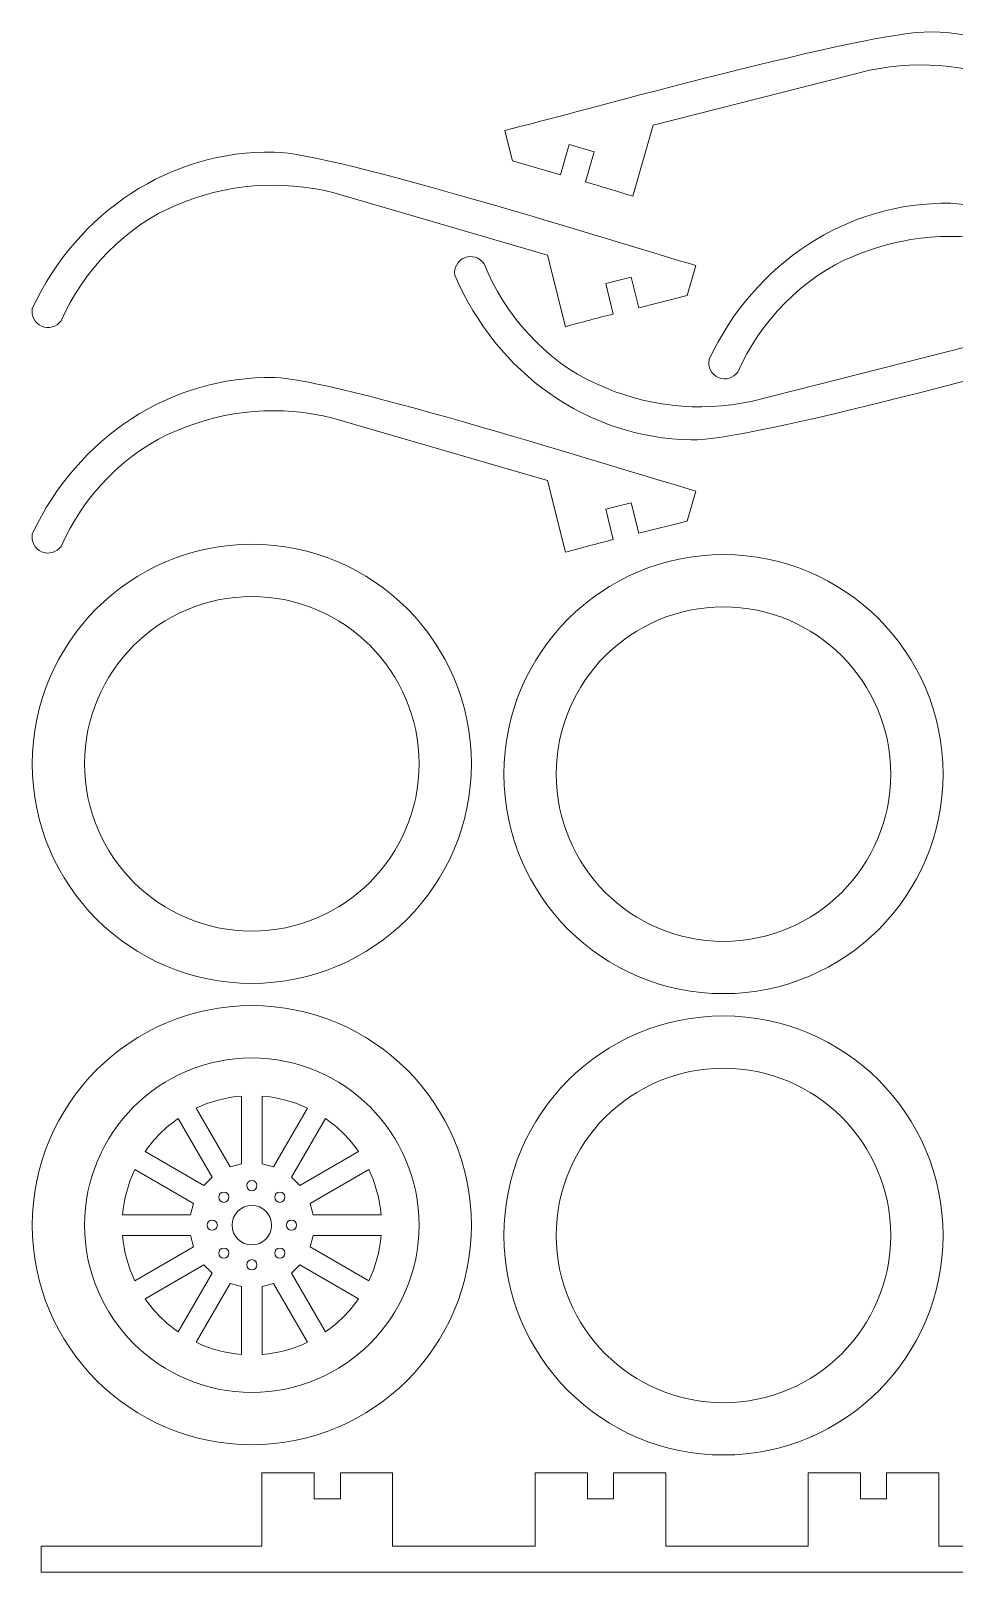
# Model space of a CAD drawing. Header units: centimetres. Extents: x -58 to 45, y -38 to 28.
# Drawn here: x -0.96 to 8.04, y 12.94 to 27.97 of the extents above; entities that cross this region are included whole.
import ezdxf

# ---------------------------------------------------------------- set-up
doc = ezdxf.new("R2010")
doc.units = ezdxf.units.CM
doc.header["$MEASUREMENT"] = 0

msp = doc.modelspace()

# ---------------------------------------------------------------- linework, layer by layer
at = {"color": 250, "lineweight": 9}
for points, knots in [([(7.22343, 27.58758), (7.22343, 27.58758), (5.10974, 27.05164), (5.10974, 27.05164), (5.10974, 27.05164), (5.10974, 27.05164), (4.91122, 26.3593), (4.91122, 26.3593), (4.91122, 26.3593), (4.7528, 26.40947), (4.59817, 26.45646), (4.44895, 26.49925), (4.44895, 26.49925), (4.44895, 26.49925), (4.53328, 26.79337), (4.53328, 26.79337), (4.53328, 26.79337), (4.53328, 26.79337), (4.28818, 26.86366), (4.28818, 26.86366), (4.28818, 26.86366), (4.28818, 26.86366), (4.20384, 26.56953), (4.20384, 26.56953), (4.20384, 26.56953), (4.20384, 26.56953), (3.73666, 26.70349), (3.73666, 26.70349), (3.73666, 26.70349), (3.73666, 26.70349), (3.66146, 27.00009), (3.66146, 27.00009), (3.66146, 27.00009), (4.38746, 27.18417), (7.21563, 27.97288), (7.81104, 27.96249), (7.81104, 27.96249), (8.82155, 27.94486), (9.70394, 27.31393), (10.11421, 26.35675), (10.11421, 26.35675), (10.12611, 26.28402), (10.08567, 26.21283), (10.0171, 26.18582), (10.0171, 26.18582), (9.94853, 26.15882), (9.8704, 26.18329), (9.82951, 26.24461), (9.82951, 26.24461), (9.63709, 26.73316), (9.22527, 27.20207), (8.739, 27.41346), (8.739, 27.41346), (8.2666, 27.63622), (7.73403, 27.69741), (7.22343, 27.58758)], [0, 0, 0, 0, 0.06666667, 0.06666667, 0.06666667, 0.06666667, 0.13333333, 0.13333333, 0.13333333, 0.13333333, 0.2, 0.2, 0.2, 0.2, 0.26666667, 0.26666667, 0.26666667, 0.26666667, 0.33333333, 0.33333333, 0.33333333, 0.33333333, 0.4, 0.4, 0.4, 0.4, 0.46666667, 0.46666667, 0.46666667, 0.46666667, 0.53333333, 0.53333333, 0.53333333, 0.53333333, 0.6, 0.6, 0.6, 0.6, 0.66666667, 0.66666667, 0.66666667, 0.66666667, 0.73333333, 0.73333333, 0.73333333, 0.73333333, 0.8, 0.8, 0.8, 0.8, 0.86666667, 0.86666667, 0.86666667, 0.86666667, 1, 1, 1, 1]), ([(1.9853, 26.39522), (1.9853, 26.39522), (4.07899, 25.78585), (4.07899, 25.78585), (4.07899, 25.78585), (4.07899, 25.78585), (4.25323, 25.087), (4.25323, 25.087), (4.25323, 25.087), (4.41331, 25.13161), (4.56948, 25.17317), (4.72011, 25.21073), (4.72011, 25.21073), (4.72011, 25.21073), (4.64608, 25.50762), (4.64608, 25.50762), (4.64608, 25.50762), (4.64608, 25.50762), (4.89349, 25.56931), (4.89349, 25.56931), (4.89349, 25.56931), (4.89349, 25.56931), (4.96751, 25.27241), (4.96751, 25.27241), (4.96751, 25.27241), (4.96751, 25.27241), (5.43909, 25.38999), (5.43909, 25.38999), (5.43909, 25.38999), (5.43909, 25.38999), (5.52459, 25.68378), (5.52459, 25.68378), (5.52459, 25.68378), (4.80546, 25.89309), (2.00654, 26.78002), (1.41113, 26.79042), (1.41113, 26.79042), (0.40062, 26.80807), (-0.50326, 26.20832), (-0.94668, 25.26603), (-0.94668, 25.26603), (-0.96111, 25.19376), (-0.92318, 25.1212), (-0.8556, 25.09182), (-0.8556, 25.09182), (-0.78801, 25.06244), (-0.70908, 25.08417), (-0.66607, 25.14402), (-0.66607, 25.14402), (-0.45671, 25.62557), (-0.02878, 26.07982), (0.46458, 26.27411), (0.46458, 26.27411), (0.94446, 26.48025), (1.47884, 26.52281), (1.9853, 26.39522)], [0, 0, 0, 0, 0.06666667, 0.06666667, 0.06666667, 0.06666667, 0.13333333, 0.13333333, 0.13333333, 0.13333333, 0.2, 0.2, 0.2, 0.2, 0.26666667, 0.26666667, 0.26666667, 0.26666667, 0.33333333, 0.33333333, 0.33333333, 0.33333333, 0.4, 0.4, 0.4, 0.4, 0.46666667, 0.46666667, 0.46666667, 0.46666667, 0.53333333, 0.53333333, 0.53333333, 0.53333333, 0.6, 0.6, 0.6, 0.6, 0.66666667, 0.66666667, 0.66666667, 0.66666667, 0.73333333, 0.73333333, 0.73333333, 0.73333333, 0.8, 0.8, 0.8, 0.8, 0.86666667, 0.86666667, 0.86666667, 0.86666667, 1, 1, 1, 1]), ([(8.58529, 25.89523), (8.58529, 25.89523), (10.67899, 25.28586), (10.67899, 25.28586), (10.67899, 25.28586), (10.67899, 25.28586), (10.85323, 24.58701), (10.85323, 24.58701), (10.85323, 24.58701), (11.0133, 24.63162), (11.16948, 24.67318), (11.32011, 24.71074), (11.32011, 24.71074), (11.32011, 24.71074), (11.24608, 25.00763), (11.24608, 25.00763), (11.24608, 25.00763), (11.24608, 25.00763), (11.49349, 25.06932), (11.49349, 25.06932), (11.49349, 25.06932), (11.49349, 25.06932), (11.56751, 24.77242), (11.56751, 24.77242), (11.56751, 24.77242), (11.56751, 24.77242), (12.03908, 24.89), (12.03908, 24.89), (12.03908, 24.89), (12.03908, 24.89), (12.12459, 25.18379), (12.12459, 25.18379), (12.12459, 25.18379), (11.40545, 25.3931), (8.60653, 26.28003), (8.01112, 26.29043), (8.01112, 26.29043), (7.00062, 26.30808), (6.09674, 25.70833), (5.65332, 24.76604), (5.65332, 24.76604), (5.63888, 24.69377), (5.67681, 24.62121), (5.7444, 24.59183), (5.7444, 24.59183), (5.81199, 24.56245), (5.89092, 24.58418), (5.93393, 24.64403), (5.93393, 24.64403), (6.14328, 25.12557), (6.57122, 25.57983), (7.06457, 25.77412), (7.06457, 25.77412), (7.54446, 25.98026), (8.07883, 26.02282), (8.58529, 25.89523)], [0, 0, 0, 0, 0.06666667, 0.06666667, 0.06666667, 0.06666667, 0.13333333, 0.13333333, 0.13333333, 0.13333333, 0.2, 0.2, 0.2, 0.2, 0.26666667, 0.26666667, 0.26666667, 0.26666667, 0.33333333, 0.33333333, 0.33333333, 0.33333333, 0.4, 0.4, 0.4, 0.4, 0.46666667, 0.46666667, 0.46666667, 0.46666667, 0.53333333, 0.53333333, 0.53333333, 0.53333333, 0.6, 0.6, 0.6, 0.6, 0.66666667, 0.66666667, 0.66666667, 0.66666667, 0.73333333, 0.73333333, 0.73333333, 0.73333333, 0.8, 0.8, 0.8, 0.8, 0.86666667, 0.86666667, 0.86666667, 0.86666667, 1, 1, 1, 1]), ([(6.06545, 24.35827), (6.06545, 24.35827), (8.17913, 24.89421), (8.17913, 24.89421), (8.17913, 24.89421), (8.17913, 24.89421), (8.37766, 25.58655), (8.37766, 25.58655), (8.37766, 25.58655), (8.53608, 25.53638), (8.69071, 25.48939), (8.83993, 25.4466), (8.83993, 25.4466), (8.83993, 25.4466), (8.75559, 25.15248), (8.75559, 25.15248), (8.75559, 25.15248), (8.75559, 25.15248), (9.0007, 25.08219), (9.0007, 25.08219), (9.0007, 25.08219), (9.0007, 25.08219), (9.08503, 25.37632), (9.08503, 25.37632), (9.08503, 25.37632), (9.08503, 25.37632), (9.55222, 25.24236), (9.55222, 25.24236), (9.55222, 25.24236), (9.55222, 25.24236), (9.62742, 24.94576), (9.62742, 24.94576), (9.62742, 24.94576), (8.90141, 24.76168), (6.07325, 23.97297), (5.47784, 23.98336), (5.47784, 23.98336), (4.46733, 24.00099), (3.58493, 24.63192), (3.17467, 25.5891), (3.17467, 25.5891), (3.16276, 25.66183), (3.2032, 25.73302), (3.27177, 25.76003), (3.27177, 25.76003), (3.34034, 25.78703), (3.41847, 25.76256), (3.45937, 25.70124), (3.45937, 25.70124), (3.65179, 25.21269), (4.06361, 24.74378), (4.54988, 24.53239), (4.54988, 24.53239), (5.02228, 24.30963), (5.55485, 24.24844), (6.06545, 24.35827)], [0, 0, 0, 0, 0.06666667, 0.06666667, 0.06666667, 0.06666667, 0.13333333, 0.13333333, 0.13333333, 0.13333333, 0.2, 0.2, 0.2, 0.2, 0.26666667, 0.26666667, 0.26666667, 0.26666667, 0.33333333, 0.33333333, 0.33333333, 0.33333333, 0.4, 0.4, 0.4, 0.4, 0.46666667, 0.46666667, 0.46666667, 0.46666667, 0.53333333, 0.53333333, 0.53333333, 0.53333333, 0.6, 0.6, 0.6, 0.6, 0.66666667, 0.66666667, 0.66666667, 0.66666667, 0.73333333, 0.73333333, 0.73333333, 0.73333333, 0.8, 0.8, 0.8, 0.8, 0.86666667, 0.86666667, 0.86666667, 0.86666667, 1, 1, 1, 1]), ([(1.98529, 24.19523), (1.98529, 24.19523), (4.07899, 23.58586), (4.07899, 23.58586), (4.07899, 23.58586), (4.07899, 23.58586), (4.25323, 22.88701), (4.25323, 22.88701), (4.25323, 22.88701), (4.4133, 22.93162), (4.56948, 22.97318), (4.72011, 23.01074), (4.72011, 23.01074), (4.72011, 23.01074), (4.64608, 23.30763), (4.64608, 23.30763), (4.64608, 23.30763), (4.64608, 23.30763), (4.89349, 23.36932), (4.89349, 23.36932), (4.89349, 23.36932), (4.89349, 23.36932), (4.96751, 23.07242), (4.96751, 23.07242), (4.96751, 23.07242), (4.96751, 23.07242), (5.43908, 23.19), (5.43908, 23.19), (5.43908, 23.19), (5.43908, 23.19), (5.52459, 23.48379), (5.52459, 23.48379), (5.52459, 23.48379), (4.80545, 23.6931), (2.00653, 24.58003), (1.41112, 24.59043), (1.41112, 24.59043), (0.40062, 24.60808), (-0.50326, 24.00833), (-0.94668, 23.06604), (-0.94668, 23.06604), (-0.96112, 22.99377), (-0.92319, 22.92121), (-0.8556, 22.89183), (-0.8556, 22.89183), (-0.78801, 22.86245), (-0.70908, 22.88418), (-0.66607, 22.94403), (-0.66607, 22.94403), (-0.45672, 23.42557), (-0.02878, 23.87983), (0.46457, 24.07412), (0.46457, 24.07412), (0.94446, 24.28026), (1.47883, 24.32282), (1.98529, 24.19523)], [0, 0, 0, 0, 0.06666667, 0.06666667, 0.06666667, 0.06666667, 0.13333333, 0.13333333, 0.13333333, 0.13333333, 0.2, 0.2, 0.2, 0.2, 0.26666667, 0.26666667, 0.26666667, 0.26666667, 0.33333333, 0.33333333, 0.33333333, 0.33333333, 0.4, 0.4, 0.4, 0.4, 0.46666667, 0.46666667, 0.46666667, 0.46666667, 0.53333333, 0.53333333, 0.53333333, 0.53333333, 0.6, 0.6, 0.6, 0.6, 0.66666667, 0.66666667, 0.66666667, 0.66666667, 0.73333333, 0.73333333, 0.73333333, 0.73333333, 0.8, 0.8, 0.8, 0.8, 0.86666667, 0.86666667, 0.86666667, 0.86666667, 1, 1, 1, 1]), ([(-0.94692, 20.82293), (-0.94692, 22.00557), (0.0118, 22.96429), (1.19444, 22.96429), (1.19444, 22.96429), (2.37708, 22.96429), (3.3358, 22.00557), (3.3358, 20.82293), (3.3358, 20.82293), (3.3358, 19.64029), (2.37708, 18.68157), (1.19444, 18.68157), (1.19444, 18.68157), (0.0118, 18.68157), (-0.94692, 19.64029), (-0.94692, 20.82293)], [0, 0, 0, 0, 0.2, 0.2, 0.2, 0.2, 0.4, 0.4, 0.4, 0.4, 0.6, 0.6, 0.6, 0.6, 1, 1, 1, 1]), ([(3.65308, 20.72293), (3.65308, 21.90557), (4.6118, 22.86429), (5.79444, 22.86429), (5.79444, 22.86429), (6.97708, 22.86429), (7.9358, 21.90557), (7.9358, 20.72293), (7.9358, 20.72293), (7.9358, 19.54029), (6.97708, 18.58157), (5.79444, 18.58157), (5.79444, 18.58157), (4.6118, 18.58157), (3.65308, 19.54029), (3.65308, 20.72293)], [0, 0, 0, 0, 0.2, 0.2, 0.2, 0.2, 0.4, 0.4, 0.4, 0.4, 0.6, 0.6, 0.6, 0.6, 1, 1, 1, 1]), ([(-0.43708, 20.82293), (-0.43708, 21.72399), (0.29338, 22.45445), (1.19444, 22.45445), (1.19444, 22.45445), (2.0955, 22.45445), (2.82596, 21.72399), (2.82596, 20.82293), (2.82596, 20.82293), (2.82596, 19.92187), (2.0955, 19.19141), (1.19444, 19.19141), (1.19444, 19.19141), (0.29338, 19.19141), (-0.43708, 19.92187), (-0.43708, 20.82293)], [0, 0, 0, 0, 0.2, 0.2, 0.2, 0.2, 0.4, 0.4, 0.4, 0.4, 0.6, 0.6, 0.6, 0.6, 1, 1, 1, 1]), ([(4.16292, 20.72293), (4.16292, 21.62399), (4.89338, 22.35445), (5.79444, 22.35445), (5.79444, 22.35445), (6.6955, 22.35445), (7.42596, 21.62399), (7.42596, 20.72293), (7.42596, 20.72293), (7.42596, 19.82187), (6.6955, 19.09141), (5.79444, 19.09141), (5.79444, 19.09141), (4.89338, 19.09141), (4.16292, 19.82187), (4.16292, 20.72293)], [0, 0, 0, 0, 0.2, 0.2, 0.2, 0.2, 0.4, 0.4, 0.4, 0.4, 0.6, 0.6, 0.6, 0.6, 1, 1, 1, 1]), ([(-0.94692, 16.32293), (-0.94692, 17.50557), (0.0118, 18.46429), (1.19444, 18.46429), (1.19444, 18.46429), (2.37708, 18.46429), (3.3358, 17.50557), (3.3358, 16.32293), (3.3358, 16.32293), (3.3358, 15.14029), (2.37708, 14.18157), (1.19444, 14.18157), (1.19444, 14.18157), (0.0118, 14.18157), (-0.94692, 15.14029), (-0.94692, 16.32293)], [0, 0, 0, 0, 0.2, 0.2, 0.2, 0.2, 0.4, 0.4, 0.4, 0.4, 0.6, 0.6, 0.6, 0.6, 1, 1, 1, 1]), ([(3.65308, 16.22293), (3.65308, 17.40557), (4.6118, 18.36429), (5.79444, 18.36429), (5.79444, 18.36429), (6.97708, 18.36429), (7.9358, 17.40557), (7.9358, 16.22293), (7.9358, 16.22293), (7.9358, 15.04029), (6.97708, 14.08157), (5.79444, 14.08157), (5.79444, 14.08157), (4.6118, 14.08157), (3.65308, 15.04029), (3.65308, 16.22293)], [0, 0, 0, 0, 0.2, 0.2, 0.2, 0.2, 0.4, 0.4, 0.4, 0.4, 0.6, 0.6, 0.6, 0.6, 1, 1, 1, 1]), ([(4.16292, 16.22293), (4.16292, 17.12399), (4.89338, 17.85445), (5.79444, 17.85445), (5.79444, 17.85445), (6.6955, 17.85445), (7.42596, 17.12399), (7.42596, 16.22293), (7.42596, 16.22293), (7.42596, 15.32187), (6.6955, 14.59141), (5.79444, 14.59141), (5.79444, 14.59141), (4.89338, 14.59141), (4.16292, 15.32187), (4.16292, 16.22293)], [0, 0, 0, 0, 0.2, 0.2, 0.2, 0.2, 0.4, 0.4, 0.4, 0.4, 0.6, 0.6, 0.6, 0.6, 1, 1, 1, 1]), ([(1.09247, 17.58287), (0.93612, 17.57039), (0.78779, 17.52945), (0.65266, 17.46525), (0.65266, 17.46525), (0.65266, 17.46525), (0.98355, 16.89213), (0.98355, 16.89213), (0.98355, 16.89213), (0.98355, 16.89213), (1.09247, 16.92132), (1.09247, 16.92132), (1.09247, 16.92132), (1.09247, 16.92132), (1.09247, 17.58287), (1.09247, 17.58287)], [0, 0, 0, 0, 0.2, 0.2, 0.2, 0.2, 0.4, 0.4, 0.4, 0.4, 0.6, 0.6, 0.6, 0.6, 1, 1, 1, 1]), ([(1.73621, 17.46525), (1.60108, 17.52945), (1.45276, 17.57039), (1.29641, 17.58287), (1.29641, 17.58287), (1.29641, 17.58287), (1.29641, 16.92132), (1.29641, 16.92132), (1.29641, 16.92132), (1.29641, 16.92132), (1.40532, 16.89213), (1.40532, 16.89213), (1.40532, 16.89213), (1.40532, 16.89213), (1.73621, 17.46525), (1.73621, 17.46525)], [0, 0, 0, 0, 0.2, 0.2, 0.2, 0.2, 0.4, 0.4, 0.4, 0.4, 0.6, 0.6, 0.6, 0.6, 1, 1, 1, 1]), ([(0.47613, 17.36312), (0.35041, 17.27614), (0.24122, 17.16695), (0.15424, 17.04123), (0.15424, 17.04123), (0.15424, 17.04123), (0.7272, 16.71044), (0.7272, 16.71044), (0.7272, 16.71044), (0.7272, 16.71044), (0.80693, 16.79017), (0.80693, 16.79017), (0.80693, 16.79017), (0.80693, 16.79017), (0.47613, 17.36312), (0.47613, 17.36312)], [0, 0, 0, 0, 0.2, 0.2, 0.2, 0.2, 0.4, 0.4, 0.4, 0.4, 0.6, 0.6, 0.6, 0.6, 1, 1, 1, 1]), ([(1.91274, 17.36312), (1.91274, 17.36312), (1.58194, 16.79017), (1.58194, 16.79017), (1.58194, 16.79017), (1.58194, 16.79017), (1.66167, 16.71044), (1.66167, 16.71044), (1.66167, 16.71044), (1.66167, 16.71044), (2.23463, 17.04123), (2.23463, 17.04123), (2.23463, 17.04123), (2.14765, 17.16695), (2.03846, 17.27614), (1.91274, 17.36312)], [0, 0, 0, 0, 0.2, 0.2, 0.2, 0.2, 0.4, 0.4, 0.4, 0.4, 0.6, 0.6, 0.6, 0.6, 1, 1, 1, 1]), ([(0.62523, 16.53382), (0.62523, 16.53382), (0.05212, 16.86471), (0.05212, 16.86471), (0.05212, 16.86471), (-0.01208, 16.72958), (-0.05302, 16.58125), (-0.0655, 16.4249), (-0.0655, 16.4249), (-0.0655, 16.4249), (0.59604, 16.4249), (0.59604, 16.4249), (0.59604, 16.4249), (0.59604, 16.4249), (0.62523, 16.53382), (0.62523, 16.53382)], [0, 0, 0, 0, 0.2, 0.2, 0.2, 0.2, 0.4, 0.4, 0.4, 0.4, 0.6, 0.6, 0.6, 0.6, 1, 1, 1, 1]), ([(2.33676, 16.86471), (2.33676, 16.86471), (1.76365, 16.53382), (1.76365, 16.53382), (1.76365, 16.53382), (1.76365, 16.53382), (1.79283, 16.4249), (1.79283, 16.4249), (1.79283, 16.4249), (1.79283, 16.4249), (2.45438, 16.4249), (2.45438, 16.4249), (2.45438, 16.4249), (2.4419, 16.58125), (2.40096, 16.72958), (2.33676, 16.86471)], [0, 0, 0, 0, 0.2, 0.2, 0.2, 0.2, 0.4, 0.4, 0.4, 0.4, 0.6, 0.6, 0.6, 0.6, 1, 1, 1, 1]), ([(1.00144, 16.32293), (1.00144, 16.42951), (1.08786, 16.51593), (1.19444, 16.51593), (1.19444, 16.51593), (1.30102, 16.51593), (1.38744, 16.42951), (1.38744, 16.32293), (1.38744, 16.32293), (1.38744, 16.21635), (1.30102, 16.12993), (1.19444, 16.12993), (1.19444, 16.12993), (1.08786, 16.12993), (1.00144, 16.21635), (1.00144, 16.32293)], [0, 0, 0, 0, 0.2, 0.2, 0.2, 0.2, 0.4, 0.4, 0.4, 0.4, 0.6, 0.6, 0.6, 0.6, 1, 1, 1, 1]), ([(0.59604, 16.22096), (0.59604, 16.22096), (-0.0655, 16.22096), (-0.0655, 16.22096), (-0.0655, 16.22096), (-0.05302, 16.06461), (-0.01208, 15.91628), (0.05212, 15.78115), (0.05212, 15.78115), (0.05212, 15.78115), (0.62523, 16.11204), (0.62523, 16.11204), (0.62523, 16.11204), (0.62523, 16.11204), (0.59604, 16.22096), (0.59604, 16.22096)], [0, 0, 0, 0, 0.2, 0.2, 0.2, 0.2, 0.4, 0.4, 0.4, 0.4, 0.6, 0.6, 0.6, 0.6, 1, 1, 1, 1]), ([(2.45438, 16.22096), (2.45438, 16.22096), (1.79283, 16.22096), (1.79283, 16.22096), (1.79283, 16.22096), (1.79283, 16.22096), (1.76365, 16.11204), (1.76365, 16.11204), (1.76365, 16.11204), (1.76365, 16.11204), (2.33676, 15.78115), (2.33676, 15.78115), (2.33676, 15.78115), (2.40096, 15.91628), (2.4419, 16.06461), (2.45438, 16.22096)], [0, 0, 0, 0, 0.2, 0.2, 0.2, 0.2, 0.4, 0.4, 0.4, 0.4, 0.6, 0.6, 0.6, 0.6, 1, 1, 1, 1]), ([(0.7272, 15.93543), (0.7272, 15.93543), (0.15424, 15.60463), (0.15424, 15.60463), (0.15424, 15.60463), (0.24123, 15.47891), (0.35041, 15.36972), (0.47613, 15.28274), (0.47613, 15.28274), (0.47613, 15.28274), (0.80693, 15.85569), (0.80693, 15.85569), (0.80693, 15.85569), (0.80693, 15.85569), (0.7272, 15.93543), (0.7272, 15.93543)], [0, 0, 0, 0, 0.2, 0.2, 0.2, 0.2, 0.4, 0.4, 0.4, 0.4, 0.6, 0.6, 0.6, 0.6, 1, 1, 1, 1]), ([(2.23463, 15.60463), (2.23463, 15.60463), (1.66167, 15.93543), (1.66167, 15.93543), (1.66167, 15.93543), (1.66167, 15.93543), (1.58194, 15.85569), (1.58194, 15.85569), (1.58194, 15.85569), (1.58194, 15.85569), (1.91274, 15.28274), (1.91274, 15.28274), (1.91274, 15.28274), (2.03846, 15.36972), (2.14765, 15.47891), (2.23463, 15.60463)], [0, 0, 0, 0, 0.2, 0.2, 0.2, 0.2, 0.4, 0.4, 0.4, 0.4, 0.6, 0.6, 0.6, 0.6, 1, 1, 1, 1]), ([(0.98355, 15.75372), (0.98355, 15.75372), (0.65266, 15.18061), (0.65266, 15.18061), (0.65266, 15.18061), (0.78779, 15.11641), (0.93612, 15.07547), (1.09247, 15.06299), (1.09247, 15.06299), (1.09247, 15.06299), (1.09247, 15.72454), (1.09247, 15.72454), (1.09247, 15.72454), (1.09247, 15.72454), (0.98355, 15.75372), (0.98355, 15.75372)], [0, 0, 0, 0, 0.2, 0.2, 0.2, 0.2, 0.4, 0.4, 0.4, 0.4, 0.6, 0.6, 0.6, 0.6, 1, 1, 1, 1]), ([(1.40532, 15.75372), (1.40532, 15.75372), (1.29641, 15.72454), (1.29641, 15.72454), (1.29641, 15.72454), (1.29641, 15.72454), (1.29641, 15.06299), (1.29641, 15.06299), (1.29641, 15.06299), (1.45276, 15.07547), (1.60109, 15.11641), (1.73622, 15.18061), (1.73622, 15.18061), (1.73622, 15.18061), (1.40532, 15.75372), (1.40532, 15.75372)], [0, 0, 0, 0, 0.2, 0.2, 0.2, 0.2, 0.4, 0.4, 0.4, 0.4, 0.6, 0.6, 0.6, 0.6, 1, 1, 1, 1])]:
    msp.add_open_spline(points, degree=3, knots=knots, dxfattribs=at)
at = {"color": 140, "lineweight": 9}
for points in [[(-0.43708, 16.32293), (-0.43708, 17.22399), (0.29338, 17.95445), (1.19444, 17.95445), (1.19444, 17.95445), (2.0955, 17.95445), (2.82596, 17.22399), (2.82596, 16.32293), (2.82596, 16.32293), (2.82596, 15.42187), (2.0955, 14.69141), (1.19444, 14.69141), (1.19444, 14.69141), (0.29338, 14.69141), (-0.43708, 15.42187), (-0.43708, 16.32293)], [(1.19444, 16.75893), (1.22205, 16.75893), (1.24444, 16.73654), (1.24444, 16.70893), (1.24444, 16.70893), (1.24445, 16.68132), (1.22205, 16.65893), (1.19444, 16.65893), (1.19444, 16.65893), (1.16683, 16.65893), (1.14443, 16.68132), (1.14444, 16.70893), (1.14444, 16.70893), (1.14444, 16.73654), (1.16683, 16.75893), (1.19444, 16.75893)], [(0.88614, 16.63123), (0.90566, 16.65075), (0.93733, 16.65075), (0.95685, 16.63123), (0.95685, 16.63123), (0.97638, 16.61171), (0.97638, 16.58004), (0.95685, 16.56052), (0.95685, 16.56052), (0.93733, 16.54099), (0.90566, 16.54099), (0.88614, 16.56052), (0.88614, 16.56052), (0.86662, 16.58004), (0.86662, 16.61171), (0.88614, 16.63123)], [(1.50274, 16.63123), (1.52226, 16.61171), (1.52226, 16.58004), (1.50274, 16.56052), (1.50274, 16.56052), (1.48322, 16.54099), (1.45155, 16.54099), (1.43203, 16.56052), (1.43203, 16.56052), (1.4125, 16.58004), (1.4125, 16.61171), (1.43203, 16.63123), (1.43203, 16.63123), (1.45155, 16.65075), (1.48322, 16.65075), (1.50274, 16.63123)], [(0.75844, 16.32293), (0.75844, 16.35054), (0.78083, 16.37293), (0.80844, 16.37293), (0.80844, 16.37293), (0.83605, 16.37293), (0.85844, 16.35054), (0.85844, 16.32293), (0.85844, 16.32293), (0.85844, 16.29532), (0.83605, 16.27293), (0.80844, 16.27293), (0.80844, 16.27293), (0.78083, 16.27293), (0.75844, 16.29532), (0.75844, 16.32293)], [(1.63044, 16.32293), (1.63044, 16.29532), (1.60805, 16.27293), (1.58044, 16.27293), (1.58044, 16.27293), (1.55283, 16.27292), (1.53044, 16.29532), (1.53044, 16.32293), (1.53044, 16.32293), (1.53044, 16.35054), (1.55283, 16.37294), (1.58044, 16.37293), (1.58044, 16.37293), (1.60805, 16.37293), (1.63044, 16.35054), (1.63044, 16.32293)], [(0.88614, 16.01463), (0.86662, 16.03415), (0.86662, 16.06582), (0.88614, 16.08534), (0.88614, 16.08534), (0.90566, 16.10487), (0.93733, 16.10487), (0.95685, 16.08534), (0.95685, 16.08534), (0.97638, 16.06582), (0.97638, 16.03415), (0.95685, 16.01463), (0.95685, 16.01463), (0.93733, 15.99511), (0.90566, 15.99511), (0.88614, 16.01463)], [(1.50274, 16.01463), (1.48322, 15.99511), (1.45155, 15.99511), (1.43203, 16.01463), (1.43203, 16.01463), (1.4125, 16.03415), (1.4125, 16.06582), (1.43203, 16.08534), (1.43203, 16.08534), (1.45155, 16.10487), (1.48322, 16.10487), (1.50274, 16.08534), (1.50274, 16.08534), (1.52226, 16.06582), (1.52226, 16.03415), (1.50274, 16.01463)], [(1.19444, 15.88693), (1.16683, 15.88693), (1.14444, 15.90932), (1.14444, 15.93693), (1.14444, 15.93693), (1.14443, 15.96454), (1.16683, 15.98693), (1.19444, 15.98693), (1.19444, 15.98693), (1.22205, 15.98693), (1.24445, 15.96454), (1.24444, 15.93693), (1.24444, 15.93693), (1.24444, 15.90932), (1.22205, 15.88693), (1.19444, 15.88693)]]:
    msp.add_open_spline(points, degree=3, knots=[0, 0, 0, 0, 0.2, 0.2, 0.2, 0.2, 0.4, 0.4, 0.4, 0.4, 0.6, 0.6, 0.6, 0.6, 1, 1, 1, 1], dxfattribs=at)
at = {"lineweight": 9}
msp.add_open_spline([(7.38586, 13.65236), (7.38586, 13.65236), (7.13094, 13.65236), (7.13094, 13.65236), (7.13094, 13.65236), (7.13094, 13.65236), (7.13094, 13.90729), (7.13094, 13.90729), (7.13094, 13.90729), (7.13094, 13.90729), (6.62109, 13.90729), (6.62109, 13.90729), (6.62109, 13.90729), (6.62109, 13.90729), (6.62109, 13.1935), (6.62109, 13.1935), (6.62109, 13.1935), (6.62109, 13.1935), (5.23175, 13.1935), (5.23175, 13.1935), (5.23175, 13.1935), (5.23175, 13.1935), (5.23175, 13.90729), (5.23175, 13.90729), (5.23175, 13.90729), (5.23175, 13.90729), (4.72191, 13.90729), (4.72191, 13.90729), (4.72191, 13.90729), (4.72191, 13.90729), (4.72191, 13.65236), (4.72191, 13.65236), (4.72191, 13.65236), (4.72191, 13.65236), (4.46698, 13.65236), (4.46698, 13.65236), (4.46698, 13.65236), (4.46698, 13.65236), (4.46698, 13.90729), (4.46698, 13.90729), (4.46698, 13.90729), (4.46698, 13.90729), (3.95714, 13.90729), (3.95714, 13.90729), (3.95714, 13.90729), (3.95714, 13.90729), (3.95714, 13.1935), (3.95714, 13.1935), (3.95714, 13.1935), (3.95714, 13.1935), (2.5678, 13.1935), (2.5678, 13.1935), (2.5678, 13.1935), (2.5678, 13.1935), (2.5678, 13.90729), (2.5678, 13.90729), (2.5678, 13.90729), (2.5678, 13.90729), (2.05795, 13.90729), (2.05795, 13.90729), (2.05795, 13.90729), (2.05795, 13.90729), (2.05795, 13.65236), (2.05795, 13.65236), (2.05795, 13.65236), (2.05795, 13.65236), (1.80303, 13.65236), (1.80303, 13.65236), (1.80303, 13.65236), (1.80303, 13.65236), (1.80303, 13.90729), (1.80303, 13.90729), (1.80303, 13.90729), (1.80303, 13.90729), (1.29318, 13.90729), (1.29318, 13.90729), (1.29318, 13.90729), (1.29318, 13.90729), (1.29318, 13.1935), (1.29318, 13.1935), (1.29318, 13.1935), (1.29318, 13.1935), (-0.86092, 13.1935), (-0.86092, 13.1935), (-0.86092, 13.1935), (-0.86092, 13.1935), (-0.86092, 12.93858), (-0.86092, 12.93858), (-0.86092, 12.93858), (-0.86092, 12.93858), (10.04981, 12.93858), (10.04981, 12.93858), (10.04981, 12.93858), (10.04981, 12.93858), (10.04981, 13.1935), (10.04981, 13.1935), (10.04981, 13.1935), (10.04981, 13.1935), (7.89571, 13.1935), (7.89571, 13.1935), (7.89571, 13.1935), (7.89571, 13.1935), (7.89571, 13.90729), (7.89571, 13.90729), (7.89571, 13.90729), (7.89571, 13.90729), (7.38586, 13.90729), (7.38586, 13.90729), (7.38586, 13.90729), (7.38586, 13.90729), (7.38586, 13.65236), (7.38586, 13.65236)], degree=3, knots=[0, 0, 0, 0, 0.03448276, 0.03448276, 0.03448276, 0.03448276, 0.06896552, 0.06896552, 0.06896552, 0.06896552, 0.10344828, 0.10344828, 0.10344828, 0.10344828, 0.13793103, 0.13793103, 0.13793103, 0.13793103, 0.17241379, 0.17241379, 0.17241379, 0.17241379, 0.20689655, 0.20689655, 0.20689655, 0.20689655, 0.24137931, 0.24137931, 0.24137931, 0.24137931, 0.27586207, 0.27586207, 0.27586207, 0.27586207, 0.31034483, 0.31034483, 0.31034483, 0.31034483, 0.34482759, 0.34482759, 0.34482759, 0.34482759, 0.37931034, 0.37931034, 0.37931034, 0.37931034, 0.4137931, 0.4137931, 0.4137931, 0.4137931, 0.44827586, 0.44827586, 0.44827586, 0.44827586, 0.48275862, 0.48275862, 0.48275862, 0.48275862, 0.51724138, 0.51724138, 0.51724138, 0.51724138, 0.55172414, 0.55172414, 0.55172414, 0.55172414, 0.5862069, 0.5862069, 0.5862069, 0.5862069, 0.62068966, 0.62068966, 0.62068966, 0.62068966, 0.65517241, 0.65517241, 0.65517241, 0.65517241, 0.68965517, 0.68965517, 0.68965517, 0.68965517, 0.72413793, 0.72413793, 0.72413793, 0.72413793, 0.75862069, 0.75862069, 0.75862069, 0.75862069, 0.79310345, 0.79310345, 0.79310345, 0.79310345, 0.82758621, 0.82758621, 0.82758621, 0.82758621, 0.86206897, 0.86206897, 0.86206897, 0.86206897, 0.89655172, 0.89655172, 0.89655172, 0.89655172, 0.93103448, 0.93103448, 0.93103448, 0.93103448, 1, 1, 1, 1], dxfattribs=at)

doc.saveas('drawing.dxf')
